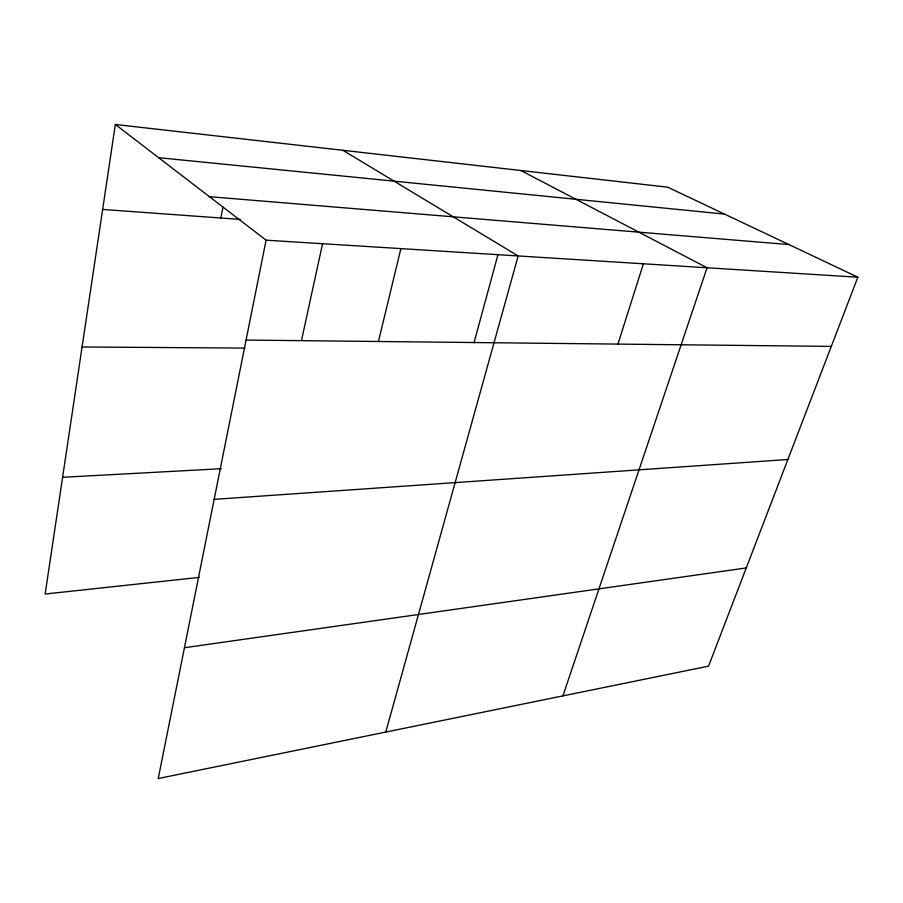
<?xml version="1.0" encoding="UTF-8"?>
<svg xmlns="http://www.w3.org/2000/svg" width="903" height="903" viewBox="0 0 903 903"><rect width="100%" height="100%" fill="white"/><g stroke="black" fill="none" stroke-linecap="round" stroke-linejoin="round"><path stroke-width="1.35" d="M115.347 124.467L266.092 240.175L158.217 778.533L708.562 666.143L857.85 277.21L667.667 187.169L115.347 124.467L45.15 594.016L199.428 577.367M220.874 218.007L222.917 206.99M301.546 340.273L322.631 243.392M378.447 341.492L400.898 248.618M473.996 342.835L497.959 254.646M385.784 732.062L518.153 255.955L342.903 150.293M618.002 343.896L643.444 263.631M562.919 695.886L707.06 267.773L520.828 170.498M184.426 647.733L746.25 567.942M214.158 499.359L787.879 459.503M62.6 477.303L221.269 468.702M82.083 346.989L244.758 348.084M246.079 340.059L831.291 346.402M266.092 240.175L857.85 277.21M102.637 209.451L240.333 219.418M209.417 196.685L788.895 244.555M158.623 157.686L724.533 214.09"/></g></svg>
